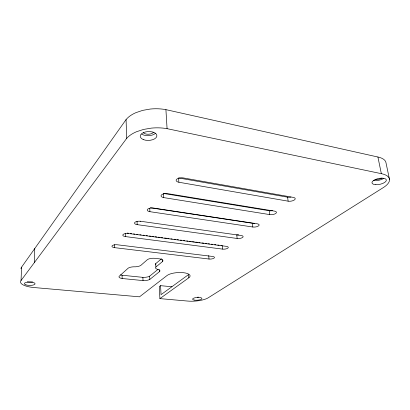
<?xml version="1.0" encoding="UTF-8"?>
<svg xmlns="http://www.w3.org/2000/svg" width="410" height="410" viewBox="0 0 410 410"><rect width="100%" height="100%" fill="white"/><g stroke="black" fill="none" stroke-linecap="round" stroke-linejoin="round"><path stroke-width="0.61" d="M34.332 262.625L34.758 248.532M171.923 286.764L160.582 285.662L159.295 286.636L159.895 298.618L188.815 277.795A12.105 4.018 -3.6 0 0 183.27 272.676A12.105 4.018 -3.6 0 0 167.054 275.51L139.502 296.825L34.163 287.548A17.656 5.689 0.5 0 1 21.048 280.496L21.561 267.171L126.075 119.587A30.996 16.918 -2.6 0 1 135.818 112.694L142.7 110.367L150.357 109.034A30.996 16.918 -2.6 0 1 165.917 109.649L377.912 157.015A23.544 10.142 -11.8 0 1 386.035 163.011L389.5 179.411M21.048 280.496L126.68 138.385A31.401 16.323 -2.7 0 1 136.566 131.702L143.546 129.437L151.305 128.125A31.401 16.323 -2.7 0 1 167.075 128.668L381.346 173.671A23.806 9.748 -11.4 0 1 383.13 187.698L208.382 297.701A15.493 4.684 -4 0 1 187.498 301.048L159.895 298.618M155.575 264.978A6.514 2.286 -3.1 0 1 155.759 263.599L161.54 258.761M162.683 261.401A6.545 2.327 -2.9 0 0 159.915 258.9L154.79 258.3A6.006 2.142 -2.8 0 0 147.4 259.648L140.886 265.332A6.591 2.316 -2.2 0 1 135.408 266.808A6.401 2.209 -2.2 0 0 128.284 268.089L119.136 276.325A6.227 2.081 -2 0 0 122.149 278.513L143.018 280.589A6.13 2.029 -2.6 0 0 149.799 279.42L159.705 271.461A6.304 2.152 -2.8 0 0 157.015 269.155A6.529 2.26 -3.1 0 1 155.923 266.987L162.683 261.401L162.591 259.679M120.514 274.854A6.211 2.106 -2 0 0 122.062 275.223L142.89 277.35A6.114 2.055 -2.6 0 0 149.655 276.171L158.055 269.334M114.518 247.645L209.013 259.023A3.71 1.317 -4.7 0 0 214.015 258.131A3.71 1.317 -4.7 0 0 212.534 256.45L117.337 244.775A3.982 1.502 -1.4 0 0 112.196 245.754A3.982 1.502 -1.4 0 0 114.518 247.645L114.451 244.606M125.404 236.58L222.563 249.116A3.849 1.409 -5.2 0 0 227.781 248.168A3.849 1.409 -5.2 0 0 226.34 246.354L128.448 233.485A4.131 1.625 -1.7 0 0 123.077 234.535A4.131 1.625 -1.7 0 0 125.404 236.58L125.311 233.449M127.192 233.075L128.458 233.239M130.359 233.49L131.625 233.659M133.527 233.91L134.798 234.074M136.694 234.325L137.965 234.489M139.866 234.74L141.132 234.909M143.034 235.161L144.299 235.325M146.201 235.576L147.467 235.745M149.368 235.991L150.634 236.16M151.905 236.324L153.806 236.575M155.072 236.744L156.974 236.995M158.239 237.159L160.141 237.41M161.407 237.574L162.673 237.744M164.574 237.995L166.475 238.246M167.746 238.41L169.012 238.579M170.914 238.83L172.179 238.994M174.081 239.245L175.982 239.496M177.248 239.66L178.514 239.829M180.415 240.081L181.681 240.245M183.583 240.496L184.854 240.665M186.755 240.911L188.021 241.08M189.287 241.244L191.188 241.495M192.454 241.664L194.355 241.915M195.621 242.079L197.523 242.33M198.794 242.494L200.059 242.664M201.961 242.915L203.862 243.166M205.128 243.33L207.029 243.581M208.295 243.75L209.561 243.914M211.463 244.165L212.728 244.329M214.63 244.58L215.901 244.749M217.802 245.001L219.068 245.165M220.969 245.416L222.235 245.58L222.563 249.116M140.456 221.282A4.29 1.758 -2.1 0 0 134.839 222.404A4.29 1.758 -2.1 0 0 137.16 224.634L237.123 238.471A3.997 1.517 -5.8 0 0 242.571 237.462A3.997 1.517 -5.8 0 0 241.193 235.499L140.169 221.2M149.901 211.683L252.811 227.002A4.167 1.63 -6.6 0 0 258.51 225.92A4.167 1.63 -6.6 0 0 257.203 223.788L153.478 208.049A4.469 1.912 -2.6 0 0 147.59 209.249A4.469 1.912 -2.6 0 0 149.901 211.683L149.742 208.254M150.347 207.778L252.386 223.25A4.156 1.65 -6.6 0 0 254.42 223.296M163.754 197.61L269.765 214.604A4.351 1.763 -7.4 0 0 275.74 213.451A4.351 1.763 -7.4 0 0 274.521 211.129L167.654 193.643A4.659 2.086 -3.2 0 0 161.463 194.94A4.659 2.086 -3.2 0 0 163.754 197.61L163.523 193.469L269.278 210.735A4.341 1.778 -7.5 0 0 272.496 210.643M178.868 182.245L288.143 201.172A4.556 1.901 -8.4 0 0 294.421 199.926A4.556 1.901 -8.4 0 0 293.309 197.394L183.137 177.909A4.874 2.281 -4 0 0 176.618 179.313A4.874 2.281 -4 0 0 178.868 182.245L178.581 177.966L287.584 197.174A4.546 1.922 -8.5 0 0 290.931 197.082M377.912 157.015L381.346 173.671M287.584 197.174L288.143 201.172M269.278 210.735L269.765 214.604M252.386 223.25L252.811 227.002M237.123 238.471L236.749 234.833A3.987 1.532 -5.9 0 0 238.717 234.874M208.726 255.589L209.013 259.023M188.815 277.795L188.595 274.562L161.043 294.657L160.582 285.662M165.917 109.649L167.075 128.668M159.623 269.79L159.705 271.461M155.759 263.599L155.923 266.987M149.655 276.171L149.799 279.42M142.89 277.35L143.018 280.589M137.037 221.308L137.16 224.634M126.075 119.587L126.68 138.385M122.062 275.223L122.149 278.513M153.396 132.322A5.535 2.983 -2.2 0 1 148.246 134.249A5.535 2.983 -2.2 0 1 143.203 132.522M381.859 178.068A4.879 2.014 -12 0 1 375.119 179.406M21.012 268.755A17.507 5.95 0.7 0 1 21.561 267.171M155.595 133.199A8.308 4.474 -2.2 0 1 141.711 134.121M198.46 297.122A4.664 1.414 -4.1 0 1 197.277 297.26M32.569 281.921A5.366 1.737 0.8 0 1 27.239 281.89M383.632 178.437A7.324 3.019 -12 0 1 373.551 180.436M143.305 139.574A8.333 4.433 -2.3 0 0 156.779 136.448A8.333 4.433 -2.3 0 0 145.576 131.923A8.333 4.433 -2.3 0 0 143.305 139.574M194.114 300.069A4.674 1.394 -4.1 0 0 201.822 298.849A4.674 1.394 -4.1 0 0 195.893 297.588A4.674 1.394 -4.1 0 0 194.114 300.069M25.948 284.894A5.376 1.717 0.7 0 0 34.917 284.186A5.376 1.717 0.7 0 0 28.259 282.039A5.376 1.717 0.7 0 0 25.948 284.894M375.842 184.7A7.344 2.988 -11.8 0 0 386.353 180.031A7.344 2.988 -11.8 0 0 375.252 179.539A7.344 2.988 -11.8 0 0 375.842 184.7"/></g></svg>
